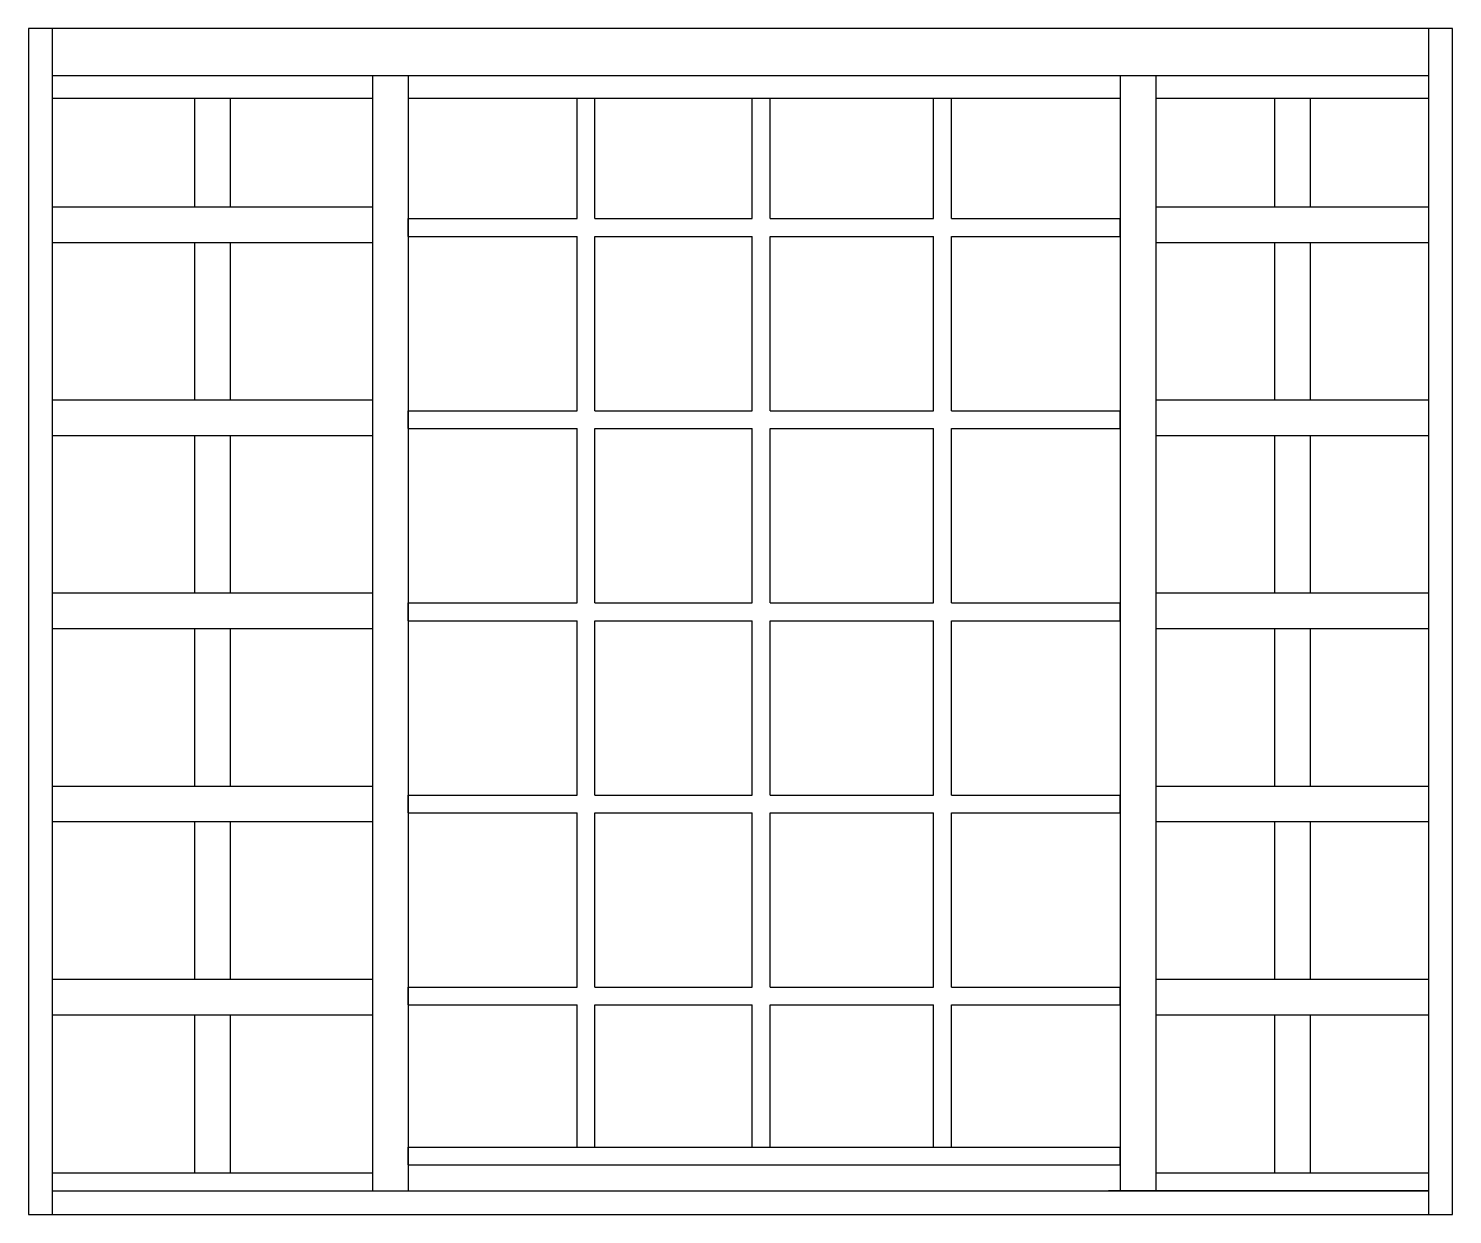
# Model space of a CAD drawing. Header units: millimetres. Extents: x 222.57 to 223.77, y 1290.21 to 1291.21.
import ezdxf

# ---------------------------------------------------------------- set-up
doc = ezdxf.new("R2010")
doc.units = ezdxf.units.MM
doc.header["$LTSCALE"] = 0.5
doc.layers.add('Gravia_Janelas', color=1, linetype='Continuous')

msp = doc.modelspace()

# ---------------------------------------------------------------- linework, layer by layer
at = {"layer": 'Gravia_Janelas', "color": 2}
for p, q in [((222.5689, 1291.2147), (222.5689, 1290.2147)), ((223.7689, 1291.2147), (222.5689, 1291.2147)), ((223.7689, 1290.2147), (223.7689, 1291.2147)), ((222.5689, 1290.2147), (223.7689, 1290.2147))]:
    msp.add_line(p, q, dxfattribs=at)
at = {"layer": 'Gravia_Janelas'}
for p, q in [((222.5889, 1291.2147), (222.5889, 1290.2147)), ((223.7489, 1290.2147), (223.7489, 1291.2147)), ((223.7489, 1291.1747), (222.5889, 1291.1747)), ((223.7489, 1291.1747), (222.5889, 1291.1747)), ((222.8589, 1291.1747), (222.8589, 1290.2347)), ((222.8889, 1291.1747), (222.8889, 1290.2347)), ((223.4889, 1291.1747), (223.4889, 1290.2347)), ((223.5189, 1291.1747), (223.5189, 1290.2347)), ((222.8589, 1291.1558), (222.5889, 1291.1558)), ((222.7089, 1291.1558), (222.7089, 1291.0641)), ((222.7389, 1291.1558), (222.7389, 1291.0641)), ((223.2189, 1291.1558), (222.8889, 1291.1558)), ((223.0312, 1291.0544), (223.0312, 1291.1558)), ((223.0462, 1291.0544), (223.0462, 1291.1558)), ((223.1789, 1291.0544), (223.1789, 1291.1558)), ((223.1939, 1291.0544), (223.1939, 1291.1558)), ((223.4889, 1291.1558), (223.2189, 1291.1558)), ((223.3317, 1291.0544), (223.3317, 1291.1558)), ((223.3467, 1291.0544), (223.3467, 1291.1558)), ((223.7489, 1291.1558), (223.5189, 1291.1558)), ((223.6189, 1291.1558), (223.6189, 1291.0641)), ((223.6489, 1291.1558), (223.6489, 1291.0641)), ((222.8589, 1291.0641), (222.5889, 1291.0641)), ((223.7489, 1291.0641), (223.5189, 1291.0641)), ((222.8889, 1291.0544), (223.0312, 1291.0544)), ((222.8889, 1291.0394), (222.8889, 1291.0544)), ((223.0462, 1291.0544), (223.1789, 1291.0544)), ((223.1939, 1291.0544), (223.3317, 1291.0544)), ((223.3467, 1291.0544), (223.4889, 1291.0544)), ((223.4889, 1291.0394), (223.4889, 1291.0544)), ((222.8589, 1291.0341), (222.5889, 1291.0341)), ((222.7089, 1291.0341), (222.7089, 1290.9013)), ((222.7389, 1291.0341), (222.7389, 1290.9013)), ((222.8889, 1291.0394), (223.0312, 1291.0394)), ((223.0312, 1290.8924), (223.0312, 1291.0394)), ((223.0462, 1290.8924), (223.0462, 1291.0394)), ((223.0462, 1291.0394), (223.1789, 1291.0394)), ((223.1789, 1290.8924), (223.1789, 1291.0394)), ((223.1939, 1290.8924), (223.1939, 1291.0394)), ((223.1939, 1291.0394), (223.3317, 1291.0394)), ((223.3317, 1290.8924), (223.3317, 1291.0394)), ((223.3467, 1290.8924), (223.3467, 1291.0394)), ((223.3467, 1291.0394), (223.4889, 1291.0394)), ((223.7489, 1291.0341), (223.5189, 1291.0341)), ((223.6189, 1291.0341), (223.6189, 1290.9013)), ((223.6489, 1291.0341), (223.6489, 1290.9013)), ((222.8589, 1290.9013), (222.5889, 1290.9013)), ((223.7489, 1290.9013), (223.5189, 1290.9013)), ((222.8889, 1290.8924), (223.0312, 1290.8924)), ((222.8889, 1290.8774), (222.8889, 1290.8924)), ((223.0462, 1290.8924), (223.1789, 1290.8924)), ((223.1939, 1290.8924), (223.3317, 1290.8924)), ((223.3467, 1290.8924), (223.4889, 1290.8924)), ((223.4889, 1290.8774), (223.4889, 1290.8924)), ((222.8889, 1290.8774), (223.0312, 1290.8774)), ((223.0312, 1290.7304), (223.0312, 1290.8774)), ((223.0462, 1290.7304), (223.0462, 1290.8774)), ((223.0462, 1290.8774), (223.1789, 1290.8774)), ((223.1789, 1290.7304), (223.1789, 1290.8774)), ((223.1939, 1290.7304), (223.1939, 1290.8774)), ((223.1939, 1290.8774), (223.3317, 1290.8774)), ((223.3317, 1290.7304), (223.3317, 1290.8774)), ((223.3467, 1290.7304), (223.3467, 1290.8774)), ((223.3467, 1290.8774), (223.4889, 1290.8774)), ((222.8589, 1290.8713), (222.5889, 1290.8713)), ((222.7089, 1290.8713), (222.7089, 1290.7385)), ((222.7389, 1290.8713), (222.7389, 1290.7385)), ((223.7489, 1290.8713), (223.5189, 1290.8713)), ((223.6189, 1290.8713), (223.6189, 1290.7385)), ((223.6489, 1290.8713), (223.6489, 1290.7385)), ((222.8589, 1290.7385), (222.5889, 1290.7385)), ((223.7489, 1290.7385), (223.5189, 1290.7385)), ((222.8889, 1290.7304), (223.0312, 1290.7304)), ((222.8889, 1290.7154), (222.8889, 1290.7304)), ((223.0462, 1290.7304), (223.1789, 1290.7304)), ((223.1939, 1290.7304), (223.3317, 1290.7304)), ((223.3467, 1290.7304), (223.4889, 1290.7304)), ((223.4889, 1290.7154), (223.4889, 1290.7304)), ((222.8589, 1290.7085), (222.5889, 1290.7085)), ((222.7089, 1290.7085), (222.7089, 1290.5757)), ((222.7389, 1290.7085), (222.7389, 1290.5757)), ((222.8889, 1290.7154), (223.0312, 1290.7154)), ((223.0312, 1290.5684), (223.0312, 1290.7154)), ((223.0462, 1290.5684), (223.0462, 1290.7154)), ((223.0462, 1290.7154), (223.1789, 1290.7154)), ((223.1789, 1290.5684), (223.1789, 1290.7154)), ((223.1939, 1290.5684), (223.1939, 1290.7154)), ((223.1939, 1290.7154), (223.3317, 1290.7154)), ((223.3317, 1290.5684), (223.3317, 1290.7154)), ((223.3467, 1290.5684), (223.3467, 1290.7154)), ((223.3467, 1290.7154), (223.4889, 1290.7154)), ((223.7489, 1290.7085), (223.5189, 1290.7085)), ((223.6189, 1290.7085), (223.6189, 1290.5757)), ((223.6489, 1290.7085), (223.6489, 1290.5757)), ((222.8589, 1290.5757), (222.5889, 1290.5757)), ((222.8889, 1290.5684), (223.0312, 1290.5684)), ((222.8889, 1290.5534), (222.8889, 1290.5684)), ((223.0462, 1290.5684), (223.1789, 1290.5684)), ((223.1939, 1290.5684), (223.3317, 1290.5684)), ((223.3467, 1290.5684), (223.4889, 1290.5684)), ((223.4889, 1290.5534), (223.4889, 1290.5684)), ((223.7489, 1290.5757), (223.5189, 1290.5757)), ((222.8889, 1290.5534), (223.0312, 1290.5534)), ((223.0312, 1290.4064), (223.0312, 1290.5534)), ((223.0462, 1290.4064), (223.0462, 1290.5534)), ((223.0462, 1290.5534), (223.1789, 1290.5534)), ((223.1789, 1290.4064), (223.1789, 1290.5534)), ((223.1939, 1290.4064), (223.1939, 1290.5534)), ((223.1939, 1290.5534), (223.3317, 1290.5534)), ((223.3317, 1290.4064), (223.3317, 1290.5534)), ((223.3467, 1290.4064), (223.3467, 1290.5534)), ((223.3467, 1290.5534), (223.4889, 1290.5534)), ((222.8589, 1290.5457), (222.5889, 1290.5457)), ((222.7089, 1290.5457), (222.7089, 1290.4129)), ((222.7389, 1290.5457), (222.7389, 1290.4129)), ((223.7489, 1290.5457), (223.5189, 1290.5457)), ((223.6189, 1290.5457), (223.6189, 1290.4129)), ((223.6489, 1290.5457), (223.6489, 1290.4129)), ((222.8589, 1290.4129), (222.5889, 1290.4129)), ((223.7489, 1290.4129), (223.5189, 1290.4129)), ((222.8889, 1290.4064), (223.0312, 1290.4064)), ((222.8889, 1290.3914), (222.8889, 1290.4064)), ((223.0462, 1290.4064), (223.1789, 1290.4064)), ((223.1939, 1290.4064), (223.3317, 1290.4064)), ((223.3467, 1290.4064), (223.4889, 1290.4064)), ((223.4889, 1290.3914), (223.4889, 1290.4064)), ((222.8889, 1290.3914), (223.0312, 1290.3914)), ((223.0312, 1290.2715), (223.0312, 1290.3914)), ((223.0462, 1290.2715), (223.0462, 1290.3914)), ((223.0462, 1290.3914), (223.1789, 1290.3914)), ((223.1789, 1290.2715), (223.1789, 1290.3914)), ((223.1939, 1290.2715), (223.1939, 1290.3914)), ((223.1939, 1290.3914), (223.3317, 1290.3914)), ((223.3317, 1290.2715), (223.3317, 1290.3914)), ((223.3467, 1290.2715), (223.3467, 1290.3914)), ((223.3467, 1290.3914), (223.4889, 1290.3914)), ((222.8589, 1290.3829), (222.5889, 1290.3829)), ((222.7089, 1290.3829), (222.7089, 1290.2497)), ((222.7389, 1290.3829), (222.7389, 1290.2497)), ((223.7489, 1290.3829), (223.5189, 1290.3829)), ((223.6189, 1290.3829), (223.6189, 1290.2497)), ((223.6489, 1290.3829), (223.6489, 1290.2497)), ((222.8889, 1290.2715), (223.4889, 1290.2715)), ((222.8889, 1290.2565), (222.8889, 1290.2715)), ((223.4889, 1290.2565), (223.4889, 1290.2715)), ((222.8889, 1290.2565), (223.4889, 1290.2565)), ((222.8589, 1290.2497), (222.5889, 1290.2497)), ((223.7489, 1290.2497), (223.5189, 1290.2497)), ((222.5889, 1290.2347), (223.7489, 1290.2347)), ((223.7489, 1290.2347), (223.4789, 1290.2347))]:
    msp.add_line(p, q, dxfattribs=at)

doc.saveas('drawing.dxf')
